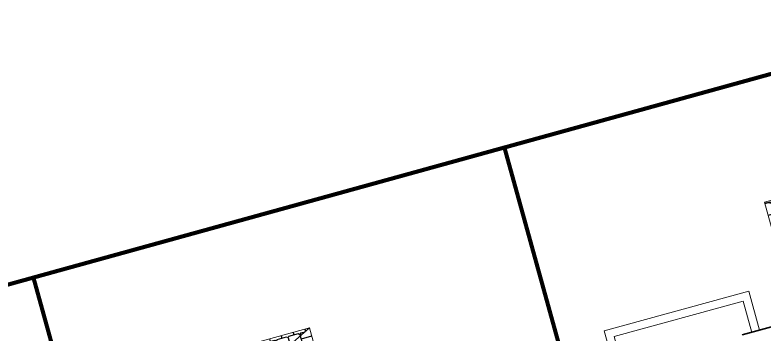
# Model space of a CAD drawing. Header units: metres. Extents: x 568332 to 569219, y 2065964 to 2066430.
# Drawn here: x 568498.92 to 568508.12, y 2066403.34 to 2066407.26 of the extents above; entities that cross this region are included whole.
import ezdxf

# ---------------------------------------------------------------- set-up
doc = ezdxf.new("R2010")
doc.units = ezdxf.units.M
doc.linetypes.add('HIDDEN', pattern=[0.375, 0.25, -0.125])
for name, color, linetype, lineweight in [('-CONCRETE', 1, 'CONTINUOUS', 35), ('-DIM', 9, 'CONTINUOUS', 13), ('-LINE1', 7, 'CONTINUOUS', 18), ('-WALL', 4, 'CONTINUOUS', 35)]:
    doc.layers.add(name, color=color, linetype=linetype, lineweight=lineweight)
doc.layers.add('13. NET HATCH', color=252, linetype='CONTINUOUS')

# ---------------------------------------------------------------- blocks, each defined once
blk = doc.blocks.new('M1-T3.1')
at = {"layer": '13. NET HATCH'}
h = blk.add_hatch(dxfattribs=at)
h.set_pattern_fill('MAIGO-12', color=256, scale=300)
h.set_pattern_definition([(0, (101567.8937481592, 2410.79051715252), (75, 150), [120, -30, 120, -30]), (90, (101552.8937481592, 2425.79051715252), (-74.99999999999999, 150), [135, -165]), (45, (101537.8937481592, 2410.79051715252), (75.00000000142687, 150.0000000028537), [21.213203436, -403.0508652]), (135, (101567.8937481592, 2410.79051715252), (-75.00000000142686, 150.0000000028537), [21.213203436, -403.0508652])])
edge = h.paths.add_edge_path()
edge.add_line((339346.1021523859, 32452.12267292815), (342446.1053392859, 32452.12267292815))
edge.add_line((342446.1053392859, 32452.12267292815), (339346.1630438286, 33951.68456394272))
edge.add_line((339346.1630438286, 33951.68456394272), (339346.0985215557, 32452.12267292815))
h = blk.add_hatch(dxfattribs=at)
h.set_pattern_fill('MAIGO-12', color=256, scale=300, angle=90)
h.set_pattern_definition([(90, (101477.8937481592, 2500.79051715252), (-150, 75.00000000000001), [120, -30, 120, -30]), (180, (101462.8937481592, 2485.79051715252), (-150, -74.99999999999997), [135, -165]), (135, (101477.8937481592, 2470.79051715252), (-150.0000000028537, 75.00000000142688), [21.213203436, -403.0508652]), (225, (101477.8937481592, 2500.79051715252), (-150.0000000028537, -75.00000000142684), [21.213203436, -403.0508652])])
h.paths.add_polyline_path([(339346.1630438286, 33951.68456394272), (342446.1053392859, 33952.12267292815), (342446.1053392859, 32452.12267292815)])
at = {"layer": '-CONCRETE', "color": 1, "linetype": 'HIDDEN', "ltscale": 10, "const_width": 50}
blk.add_lwpolyline([(339345.991792275, 50951.97500556499), (345345.9680453291, 50951.97500556491), (345346.0170700845, 30951.99839157377), (339346.0408170305, 30951.99839157377)], close=True, dxfattribs=at)
at = {"layer": '-LINE1'}
blk.add_lwpolyline([(342446.1053392859, 32452.12267292815), (339346.0985215557, 32452.12267292815), (339346.0985215557, 33951.68456394272), (342446.1053392859, 33951.68456394272)], close=True, dxfattribs=at)
for points in [[(339346.1021523859, 32452.12267292815), (342446.1053392859, 32452.12267292815), (339346.1630438286, 33951.68456394272), (339346.1630438286, 33951.68456394272), (339346.0985215557, 32452.12267292815)], [(339346.1630438286, 33951.68456394272), (342446.1053392859, 33952.12267292815), (342446.1053392859, 32452.12267292815), (339346.1630438286, 33951.68456394272)], [(344765.5305033889, 33951.89996500444), (344765.5305033887, 33451.89996500444), (342925.530503389, 33452.19283862125), (342925.5305033889, 33952.19283862119)], [(344665.5305033889, 33951.89996500444), (344665.5305033887, 33551.89996500444), (343025.530503389, 33552.19283862125), (343025.5305033889, 33952.19283862125)]]:
    blk.add_lwpolyline(points, dxfattribs=at)
at = {"layer": '-WALL'}
blk.add_line((341546.0985215561, 33951.68456394272), (343146.0985215561, 33951.68456394272), dxfattribs=at)

msp = doc.modelspace()

# ---------------------------------------------------------------- block references
at = {"layer": '-DIM', "xscale": -0.001, "yscale": 0.001, "zscale": 0.001, "rotation": 195.4578007244948}
msp.add_blockref('M1-T3.1', (568163.8290675392, 2066343.42192971), dxfattribs=at)

# ---------------------------------------------------------------- next in the draw order: block references
at = {"layer": '-DIM', "xscale": 0.001, "yscale": 0.001, "zscale": 0.001, "rotation": 195.4575198780745}
for p in [(568829.5373841542, 2066527.509226311), (568817.9714750103, 2066524.310918106)]:
    msp.add_blockref('M1-T3.1', p, dxfattribs=at)

doc.saveas('drawing.dxf')
